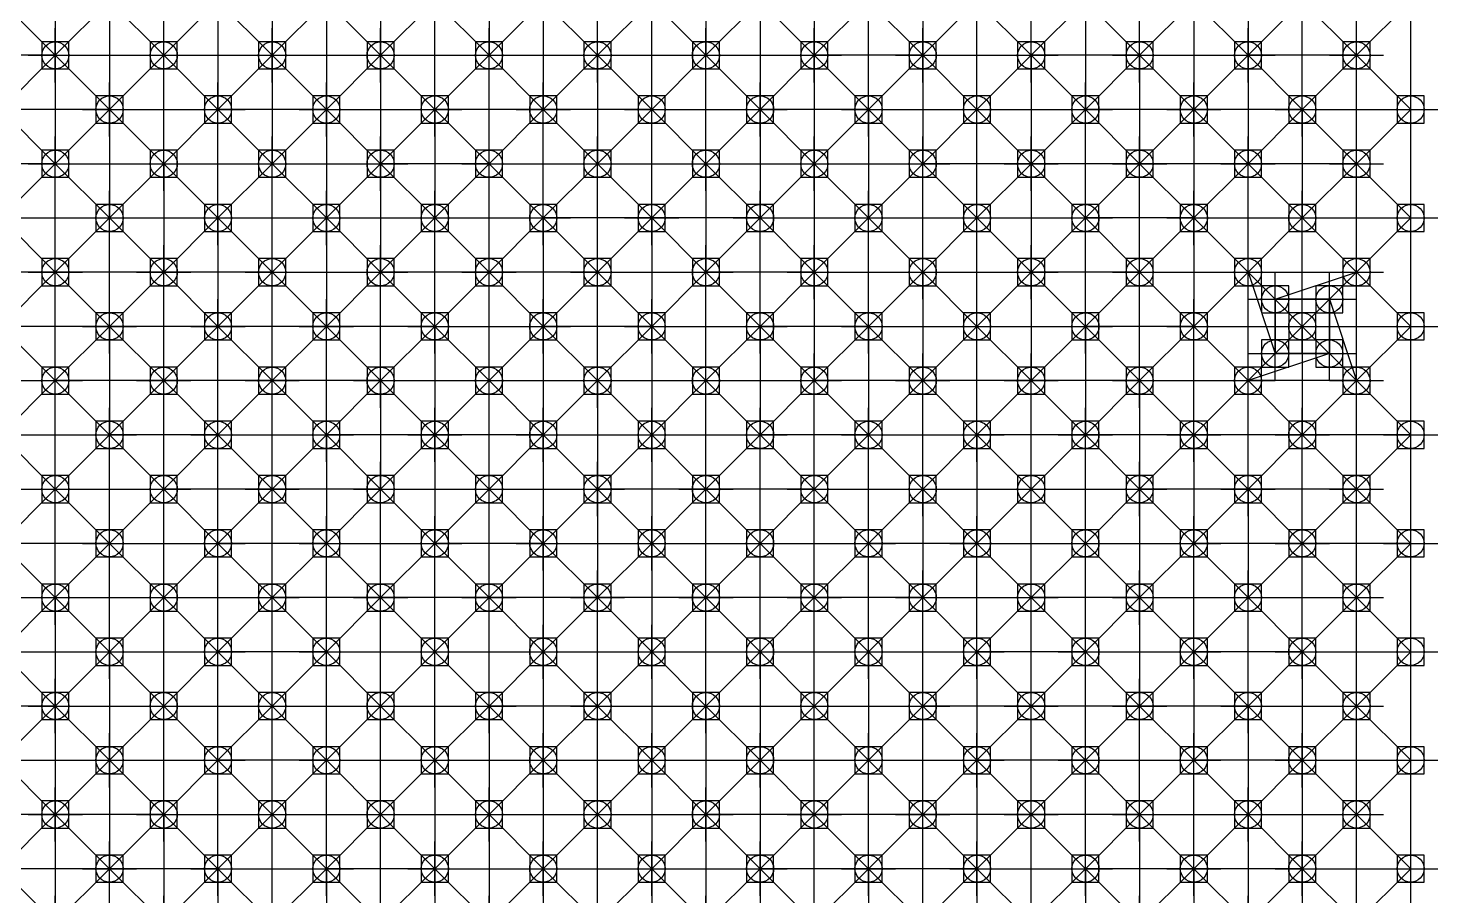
# Model space of a CAD drawing. Header units: inches. Extents: x -4 to 98, y -12 to 138.
# Drawn here: x 46 to 98, y 64 to 96 of the extents above; entities that cross this region are included whole.
import ezdxf

# ---------------------------------------------------------------- set-up
doc = ezdxf.new("R2010")
doc.units = ezdxf.units.IN
doc.header["$MEASUREMENT"] = 0
doc.header["$PDMODE"] = 98
doc.header["$PDSIZE"] = 1
doc.layers.add('AM_2', color=5, linetype='Continuous', lineweight=30)

msp = doc.modelspace()

# ---------------------------------------------------------------- linework, layer by layer
at = {"layer": 'AM_2', "color": 2}
for p, q in [((47, 99, 10), (47, 95, 10)), ((51, 95, 10), (51, 99, 10)), ((55, 99, 10), (55, 95, 10)), ((59, 99, 10), (59, 95, 10)), ((63, 99, 10), (63, 95, 10)), ((67, 95, 10), (67, 99, 10)), ((71, 99, 10), (71, 95, 10)), ((75, 99, 10), (75, 95, 10)), ((79, 99, 10), (79, 95, 10)), ((83, 95, 10), (83, 99, 10)), ((87, 95, 10), (87, 99, 10)), ((91, 99, 10), (91, 95, 10)), ((95, 95, 10), (95, 99, 10)), ((47, 95, 10), (43, 95, 10)), ((47, 95, 10), (47, 91, 10)), ((47, 95, 10), (51, 95, 10)), ((51, 95, 10), (55, 95, 10)), ((51, 91, 10), (51, 95, 10)), ((55, 95, 10), (55, 91, 10)), ((55, 95, 10), (59, 95, 10)), ((59, 95, 10), (59, 91, 10)), ((59, 95, 10), (63, 95, 10)), ((63, 95, 10), (67, 95, 10)), ((63, 91, 10), (63, 95, 10)), ((67, 95, 10), (67, 91, 10)), ((67, 95, 10), (71, 95, 10)), ((71, 95, 10), (75, 95, 10)), ((71, 91, 10), (71, 95, 10)), ((79, 95, 10), (75, 95, 10)), ((75, 95, 10), (75, 91, 10)), ((79, 95, 10), (79, 91, 10)), ((79, 95, 10), (83, 95, 10)), ((87, 95, 10), (83, 95, 10)), ((83, 95, 10), (83, 91, 10)), ((87, 95, 10), (87, 91, 10)), ((87, 95, 10), (91, 95, 10)), ((95, 95, 10), (91, 95, 10)), ((91, 95, 10), (91, 91, 10)), ((95, 91, 10), (95, 95, 10)), ((47, 91, 10), (43, 91, 10)), ((47, 91, 10), (51, 91, 10)), ((47, 87, 10), (47, 91, 10)), ((51, 91, 10), (51, 87, 10)), ((51, 91, 10), (55, 91, 10)), ((55, 91, 10), (59, 91, 10)), ((55, 87, 10), (55, 91, 10)), ((63, 91, 10), (59, 91, 10)), ((59, 91, 10), (59, 87, 10)), ((63, 91, 10), (67, 91, 10)), ((63, 87, 10), (63, 91, 10)), ((67, 91, 10), (71, 91, 10)), ((67, 87, 10), (67, 91, 10)), ((71, 91, 10), (71, 87, 10)), ((71, 91, 10), (75, 91, 10)), ((75, 91, 10), (75, 87, 10)), ((75, 91, 10), (79, 91, 10)), ((83, 91, 10), (79, 91, 10)), ((79, 87, 10), (79, 91, 10)), ((87, 91, 10), (83, 91, 10)), ((83, 91, 10), (83, 87, 10)), ((91, 91, 10), (87, 91, 10)), ((87, 87, 10), (87, 91, 10)), ((95, 91, 10), (91, 91, 10)), ((91, 87, 10), (91, 91, 10)), ((95, 87, 10), (95, 91, 10)), ((47, 87, 10), (43, 87, 10)), ((51, 87, 10), (47, 87, 10)), ((47, 83, 10), (47, 87, 10)), ((55, 87, 10), (51, 87, 10)), ((51, 83, 10), (51, 87, 10)), ((55, 87, 10), (59, 87, 10)), ((55, 83, 10), (55, 87, 10)), ((63, 87, 10), (59, 87, 10)), ((59, 83, 10), (59, 87, 10)), ((67, 87, 10), (63, 87, 10)), ((63, 83, 10), (63, 87, 10)), ((67, 87, 10), (71, 87, 10)), ((67, 83, 10), (67, 87, 10)), ((75, 87, 10), (71, 87, 10)), ((71, 83, 10), (71, 87, 10)), ((75, 87, 10), (75, 83, 10)), ((75, 87, 10), (79, 87, 10)), ((79, 87, 10), (79, 83, 10)), ((79, 87, 10), (83, 87, 10)), ((87, 87, 10), (83, 87, 10)), ((83, 87, 10), (83, 83, 10)), ((87, 87, 10), (91, 87, 10)), ((87, 83, 10), (87, 87, 10)), ((91, 87, 10), (95, 87, 10)), ((91, 83, 10), (91, 87, 10)), ((95, 83, 10), (95, 87, 10)), ((43, 83, 10), (47, 83, 10)), ((51, 83, 10), (47, 83, 10)), ((47, 79, 10), (47, 83, 10)), ((55, 83, 10), (51, 83, 10)), ((51, 79, 10), (51, 83, 10)), ((59, 83, 10), (55, 83, 10)), ((55, 79, 10), (55, 83, 10)), ((59, 83, 10), (59, 79, 10)), ((59, 83, 10), (63, 83, 10)), ((63, 83, 10), (67, 83, 10)), ((63, 79, 10), (63, 83, 10)), ((67, 83, 10), (67, 79, 10)), ((67, 83, 10), (71, 83, 10)), ((71, 83, 10), (75, 83, 10)), ((71, 79, 10), (71, 83, 10)), ((79, 83, 10), (75, 83, 10)), ((75, 79, 10), (75, 83, 10)), ((83, 83, 10), (79, 83, 10)), ((79, 79, 10), (79, 83, 10)), ((87, 83, 10), (83, 83, 10)), ((83, 79, 10), (83, 83, 10)), ((87, 83, 10), (87, 79, 10)), ((87, 83, 10), (91, 83, 10)), ((95, 83, 10), (91, 83, 10)), ((91, 79, 10), (91, 83, 10)), ((95, 79, 10), (95, 83, 10)), ((43, 79, 10), (47, 79, 10)), ((47, 79, 10), (51, 79, 10)), ((47, 75, 10), (47, 79, 10)), ((55, 79, 10), (51, 79, 10)), ((51, 75, 10), (51, 79, 10)), ((59, 79, 10), (55, 79, 10)), ((55, 75, 10), (55, 79, 10)), ((59, 79, 10), (63, 79, 10)), ((59, 75, 10), (59, 79, 10)), ((63, 79, 10), (67, 79, 10)), ((63, 75, 10), (63, 79, 10)), ((71, 79, 10), (67, 79, 10)), ((67, 79, 10), (67, 75, 10)), ((75, 79, 10), (71, 79, 10)), ((71, 75, 10), (71, 79, 10)), ((75, 79, 10), (79, 79, 10)), ((75, 75, 10), (75, 79, 10)), ((79, 79, 10), (79, 75, 10)), ((79, 79, 10), (83, 79, 10)), ((83, 79, 10), (87, 79, 10)), ((83, 75, 10), (83, 79, 10)), ((91, 79, 10), (87, 79, 10)), ((87, 79, 10), (87, 75, 10)), ((95, 79, 10), (91, 79, 10)), ((91, 79, 10), (91, 75, 10)), ((95, 75, 10), (95, 79, 10)), ((43, 75, 10), (47, 75, 10)), ((47, 75, 10), (47, 71, 10)), ((47, 75, 10), (51, 75, 10)), ((51, 75, 10), (55, 75, 10)), ((51, 71, 10), (51, 75, 10)), ((59, 75, 10), (55, 75, 10)), ((55, 71, 10), (55, 75, 10)), ((63, 75, 10), (59, 75, 10)), ((59, 71, 10), (59, 75, 10)), ((67, 75, 10), (63, 75, 10)), ((63, 71, 10), (63, 75, 10)), ((71, 75, 10), (67, 75, 10)), ((67, 71, 10), (67, 75, 10)), ((75, 75, 10), (71, 75, 10)), ((71, 71, 10), (71, 75, 10)), ((79, 75, 10), (75, 75, 10)), ((75, 71, 10), (75, 75, 10)), ((79, 75, 10), (83, 75, 10)), ((79, 71, 10), (79, 75, 10)), ((87, 75, 10), (83, 75, 10)), ((83, 71, 10), (83, 75, 10)), ((87, 75, 10), (87, 71, 10)), ((87, 75, 10), (91, 75, 10)), ((91, 75, 10), (95, 75, 10)), ((91, 71, 10), (91, 75, 10)), ((95, 71, 10), (95, 75, 10)), ((47, 71, 10), (43, 71, 10)), ((47, 71, 10), (47, 67, 10)), ((47, 71, 10), (51, 71, 10)), ((51, 71, 10), (55, 71, 10)), ((51, 67, 10), (51, 71, 10)), ((55, 71, 10), (59, 71, 10)), ((55, 67, 10), (55, 71, 10)), ((59, 71, 10), (63, 71, 10)), ((59, 67, 10), (59, 71, 10)), ((67, 71, 10), (63, 71, 10)), ((63, 71, 10), (63, 67, 10)), ((67, 71, 10), (71, 71, 10)), ((67, 67, 10), (67, 71, 10)), ((71, 71, 10), (71, 67, 10)), ((71, 71, 10), (75, 71, 10)), ((75, 71, 10), (79, 71, 10)), ((75, 67, 10), (75, 71, 10)), ((83, 71, 10), (79, 71, 10)), ((79, 67, 10), (79, 71, 10)), ((87, 71, 10), (83, 71, 10)), ((83, 67, 10), (83, 71, 10)), ((91, 71, 10), (87, 71, 10)), ((87, 67, 10), (87, 71, 10)), ((91, 71, 10), (91, 67, 10)), ((91, 71, 10), (95, 71, 10)), ((95, 67, 10), (95, 71, 10)), ((47, 67, 10), (43, 67, 10)), ((51, 67, 10), (47, 67, 10)), ((47, 67, 10), (47, 63, 10)), ((51, 67, 10), (51, 63, 10)), ((51, 67, 10), (55, 67, 10)), ((55, 67, 10), (59, 67, 10)), ((55, 63, 10), (55, 67, 10)), ((59, 67, 10), (63, 67, 10)), ((59, 63, 10), (59, 67, 10)), ((63, 67, 10), (63, 63, 10)), ((63, 67, 10), (67, 67, 10)), ((67, 67, 10), (71, 67, 10)), ((67, 63, 10), (67, 67, 10)), ((75, 67, 10), (71, 67, 10)), ((71, 67, 10), (71, 63, 10)), ((79, 67, 10), (75, 67, 10)), ((75, 63, 10), (75, 67, 10)), ((83, 67, 10), (79, 67, 10)), ((79, 63, 10), (79, 67, 10)), ((87, 67, 10), (83, 67, 10)), ((83, 63, 10), (83, 67, 10)), ((87, 67, 10), (87, 63, 10)), ((87, 67, 10), (91, 67, 10)), ((91, 67, 10), (91, 63, 10)), ((91, 67, 10), (95, 67, 10)), ((95, 63, 10), (95, 67, 10))]:
    msp.add_line(p, q, dxfattribs=at)
at = {"layer": 'AM_2', "color": 1}
for p, q in [((47, 95, 10), (45, 97, 12)), ((49, 97, 12), (47, 95, 10)), ((51, 95, 10), (49, 97, 12)), ((53, 97, 12), (51, 95, 10)), ((55, 95, 10), (53, 97, 12)), ((57, 97, 12), (55, 95, 10)), ((59, 95, 10), (57, 97, 12)), ((61, 97, 12), (59, 95, 10)), ((63, 95, 10), (61, 97, 12)), ((65, 97, 12), (63, 95, 10)), ((67, 95, 10), (65, 97, 12)), ((69, 97, 12), (67, 95, 10)), ((71, 95, 10), (69, 97, 12)), ((73, 97, 12), (71, 95, 10)), ((75, 95, 10), (73, 97, 12)), ((77, 97, 12), (75, 95, 10)), ((79, 95, 10), (77, 97, 12)), ((81, 97, 12), (79, 95, 10)), ((83, 95, 10), (81, 97, 12)), ((85, 97, 12), (83, 95, 10)), ((87, 95, 10), (85, 97, 12)), ((89, 97, 12), (87, 95, 10)), ((91, 95, 10), (89, 97, 12)), ((93, 97, 12), (91, 95, 10)), ((95, 95, 10), (93, 97, 12)), ((97, 97, 12), (95, 95, 10)), ((47, 95, 10), (45, 93, 12)), ((49, 93, 12), (47, 95, 10)), ((51, 95, 10), (49, 93, 12)), ((53, 93, 12), (51, 95, 10)), ((55, 95, 10), (53, 93, 12)), ((57, 93, 12), (55, 95, 10)), ((59, 95, 10), (57, 93, 12)), ((61, 93, 12), (59, 95, 10)), ((63, 95, 10), (61, 93, 12)), ((65, 93, 12), (63, 95, 10)), ((67, 95, 10), (65, 93, 12)), ((69, 93, 12), (67, 95, 10)), ((71, 95, 10), (69, 93, 12)), ((73, 93, 12), (71, 95, 10)), ((75, 95, 10), (73, 93, 12)), ((77, 93, 12), (75, 95, 10)), ((79, 95, 10), (77, 93, 12)), ((81, 93, 12), (79, 95, 10)), ((83, 95, 10), (81, 93, 12)), ((85, 93, 12), (83, 95, 10)), ((87, 95, 10), (85, 93, 12)), ((89, 93, 12), (87, 95, 10)), ((91, 95, 10), (89, 93, 12)), ((93, 93, 12), (91, 95, 10)), ((95, 95, 10), (93, 93, 12)), ((97, 93, 12), (95, 95, 10)), ((47, 91, 10), (45, 93, 12)), ((49, 93, 12), (47, 91, 10)), ((51, 91, 10), (49, 93, 12)), ((53, 93, 12), (51, 91, 10)), ((55, 91, 10), (53, 93, 12)), ((57, 93, 12), (55, 91, 10)), ((59, 91, 10), (57, 93, 12)), ((61, 93, 12), (59, 91, 10)), ((63, 91, 10), (61, 93, 12)), ((65, 93, 12), (63, 91, 10)), ((67, 91, 10), (65, 93, 12)), ((69, 93, 12), (67, 91, 10)), ((71, 91, 10), (69, 93, 12)), ((73, 93, 12), (71, 91, 10)), ((75, 91, 10), (73, 93, 12)), ((77, 93, 12), (75, 91, 10)), ((79, 91, 10), (77, 93, 12)), ((81, 93, 12), (79, 91, 10)), ((83, 91, 10), (81, 93, 12)), ((85, 93, 12), (83, 91, 10)), ((87, 91, 10), (85, 93, 12)), ((89, 93, 12), (87, 91, 10)), ((91, 91, 10), (89, 93, 12)), ((93, 93, 12), (91, 91, 10)), ((95, 91, 10), (93, 93, 12)), ((97, 93, 12), (95, 91, 10)), ((47, 91, 10), (45, 89, 12)), ((49, 89, 12), (47, 91, 10)), ((51, 91, 10), (49, 89, 12)), ((53, 89, 12), (51, 91, 10)), ((55, 91, 10), (53, 89, 12)), ((57, 89, 12), (55, 91, 10)), ((59, 91, 10), (57, 89, 12)), ((61, 89, 12), (59, 91, 10)), ((63, 91, 10), (61, 89, 12)), ((65, 89, 12), (63, 91, 10)), ((67, 91, 10), (65, 89, 12)), ((69, 89, 12), (67, 91, 10)), ((71, 91, 10), (69, 89, 12)), ((73, 89, 12), (71, 91, 10)), ((75, 91, 10), (73, 89, 12)), ((77, 89, 12), (75, 91, 10)), ((79, 91, 10), (77, 89, 12)), ((81, 89, 12), (79, 91, 10)), ((83, 91, 10), (81, 89, 12)), ((85, 89, 12), (83, 91, 10)), ((87, 91, 10), (85, 89, 12)), ((89, 89, 12), (87, 91, 10)), ((91, 91, 10), (89, 89, 12)), ((93, 89, 12), (91, 91, 10)), ((95, 91, 10), (93, 89, 12)), ((97, 89, 12), (95, 91, 10)), ((47, 87, 10), (45, 89, 12)), ((49, 89, 12), (47, 87, 10)), ((51, 87, 10), (49, 89, 12)), ((53, 89, 12), (51, 87, 10)), ((55, 87, 10), (53, 89, 12)), ((57, 89, 12), (55, 87, 10)), ((59, 87, 10), (57, 89, 12)), ((61, 89, 12), (59, 87, 10)), ((63, 87, 10), (61, 89, 12)), ((65, 89, 12), (63, 87, 10)), ((67, 87, 10), (65, 89, 12)), ((69, 89, 12), (67, 87, 10)), ((71, 87, 10), (69, 89, 12)), ((73, 89, 12), (71, 87, 10)), ((75, 87, 10), (73, 89, 12)), ((77, 89, 12), (75, 87, 10)), ((79, 87, 10), (77, 89, 12)), ((81, 89, 12), (79, 87, 10)), ((83, 87, 10), (81, 89, 12)), ((85, 89, 12), (83, 87, 10)), ((87, 87, 10), (85, 89, 12)), ((89, 89, 12), (87, 87, 10)), ((91, 87, 10), (89, 89, 12)), ((93, 89, 12), (91, 87, 10)), ((95, 87, 10), (93, 89, 12)), ((97, 89, 12), (95, 87, 10)), ((47, 87, 10), (45, 85, 12)), ((49, 85, 12), (47, 87, 10)), ((51, 87, 10), (49, 85, 12)), ((53, 85, 12), (51, 87, 10)), ((55, 87, 10), (53, 85, 12)), ((57, 85, 12), (55, 87, 10)), ((59, 87, 10), (57, 85, 12)), ((61, 85, 12), (59, 87, 10)), ((63, 87, 10), (61, 85, 12)), ((65, 85, 12), (63, 87, 10)), ((67, 87, 10), (65, 85, 12)), ((69, 85, 12), (67, 87, 10)), ((71, 87, 10), (69, 85, 12)), ((73, 85, 12), (71, 87, 10)), ((75, 87, 10), (73, 85, 12)), ((77, 85, 12), (75, 87, 10)), ((79, 87, 10), (77, 85, 12)), ((81, 85, 12), (79, 87, 10)), ((83, 87, 10), (81, 85, 12)), ((85, 85, 12), (83, 87, 10)), ((87, 87, 10), (85, 85, 12)), ((89, 85, 12), (87, 87, 10)), ((91, 87, 10), (89, 85, 12)), ((93, 85, 12), (91, 87, 10)), ((95, 87, 10), (93, 85, 12)), ((97, 85, 12), (95, 87, 10)), ((47, 83, 10), (45, 85, 12)), ((49, 85, 12), (47, 83, 10)), ((51, 83, 10), (49, 85, 12)), ((53, 85, 12), (51, 83, 10)), ((55, 83, 10), (53, 85, 12)), ((57, 85, 12), (55, 83, 10)), ((59, 83, 10), (57, 85, 12)), ((61, 85, 12), (59, 83, 10)), ((63, 83, 10), (61, 85, 12)), ((65, 85, 12), (63, 83, 10)), ((67, 83, 10), (65, 85, 12)), ((69, 85, 12), (67, 83, 10)), ((71, 83, 10), (69, 85, 12)), ((73, 85, 12), (71, 83, 10)), ((75, 83, 10), (73, 85, 12)), ((77, 85, 12), (75, 83, 10)), ((79, 83, 10), (77, 85, 12)), ((81, 85, 12), (79, 83, 10)), ((83, 83, 10), (81, 85, 12)), ((85, 85, 12), (83, 83, 10)), ((87, 83, 10), (85, 85, 12)), ((89, 85, 12), (87, 83, 10)), ((91, 83, 10), (89, 85, 12)), ((93, 85, 12), (91, 83, 10)), ((95, 83, 10), (93, 85, 12)), ((97, 85, 12), (95, 83, 10)), ((47, 83, 10), (45, 81, 12)), ((49, 81, 12), (47, 83, 10)), ((51, 83, 10), (49, 81, 12)), ((53, 81, 12), (51, 83, 10)), ((55, 83, 10), (53, 81, 12)), ((57, 81, 12), (55, 83, 10)), ((59, 83, 10), (57, 81, 12)), ((61, 81, 12), (59, 83, 10)), ((63, 83, 10), (61, 81, 12)), ((65, 81, 12), (63, 83, 10)), ((67, 83, 10), (65, 81, 12)), ((69, 81, 12), (67, 83, 10)), ((71, 83, 10), (69, 81, 12)), ((73, 81, 12), (71, 83, 10)), ((75, 83, 10), (73, 81, 12)), ((77, 81, 12), (75, 83, 10)), ((79, 83, 10), (77, 81, 12)), ((81, 81, 12), (79, 83, 10)), ((83, 83, 10), (81, 81, 12)), ((85, 81, 12), (83, 83, 10)), ((87, 83, 10), (85, 81, 12)), ((89, 81, 12), (87, 83, 10)), ((91, 83, 10), (89, 81, 12)), ((93, 81, 12), (91, 83, 10)), ((95, 83, 10), (93, 81, 12)), ((97, 81, 12), (95, 83, 10)), ((47, 79, 10), (45, 81, 12)), ((49, 81, 12), (47, 79, 10)), ((51, 79, 10), (49, 81, 12)), ((53, 81, 12), (51, 79, 10)), ((55, 79, 10), (53, 81, 12)), ((57, 81, 12), (55, 79, 10)), ((59, 79, 10), (57, 81, 12)), ((61, 81, 12), (59, 79, 10)), ((63, 79, 10), (61, 81, 12)), ((65, 81, 12), (63, 79, 10)), ((67, 79, 10), (65, 81, 12)), ((69, 81, 12), (67, 79, 10)), ((71, 79, 10), (69, 81, 12)), ((73, 81, 12), (71, 79, 10)), ((75, 79, 10), (73, 81, 12)), ((77, 81, 12), (75, 79, 10)), ((79, 79, 10), (77, 81, 12)), ((81, 81, 12), (79, 79, 10)), ((83, 79, 10), (81, 81, 12)), ((85, 81, 12), (83, 79, 10)), ((87, 79, 10), (85, 81, 12)), ((89, 81, 12), (87, 79, 10)), ((91, 79, 10), (89, 81, 12)), ((93, 81, 12), (91, 79, 10)), ((95, 79, 10), (93, 81, 12)), ((97, 81, 12), (95, 79, 10)), ((47, 79, 10), (45, 77, 12)), ((49, 77, 12), (47, 79, 10)), ((51, 79, 10), (49, 77, 12)), ((53, 77, 12), (51, 79, 10)), ((55, 79, 10), (53, 77, 12)), ((57, 77, 12), (55, 79, 10)), ((59, 79, 10), (57, 77, 12)), ((61, 77, 12), (59, 79, 10)), ((63, 79, 10), (61, 77, 12)), ((65, 77, 12), (63, 79, 10)), ((67, 79, 10), (65, 77, 12)), ((69, 77, 12), (67, 79, 10)), ((71, 79, 10), (69, 77, 12)), ((73, 77, 12), (71, 79, 10)), ((75, 79, 10), (73, 77, 12)), ((77, 77, 12), (75, 79, 10)), ((79, 79, 10), (77, 77, 12)), ((81, 77, 12), (79, 79, 10)), ((83, 79, 10), (81, 77, 12)), ((85, 77, 12), (83, 79, 10)), ((87, 79, 10), (85, 77, 12)), ((89, 77, 12), (87, 79, 10)), ((91, 79, 10), (89, 77, 12)), ((93, 77, 12), (91, 79, 10)), ((95, 79, 10), (93, 77, 12)), ((97, 77, 12), (95, 79, 10)), ((47, 75, 10), (45, 77, 12)), ((49, 77, 12), (47, 75, 10)), ((51, 75, 10), (49, 77, 12)), ((53, 77, 12), (51, 75, 10)), ((55, 75, 10), (53, 77, 12)), ((57, 77, 12), (55, 75, 10)), ((59, 75, 10), (57, 77, 12)), ((61, 77, 12), (59, 75, 10)), ((63, 75, 10), (61, 77, 12)), ((65, 77, 12), (63, 75, 10)), ((67, 75, 10), (65, 77, 12)), ((69, 77, 12), (67, 75, 10)), ((71, 75, 10), (69, 77, 12)), ((73, 77, 12), (71, 75, 10)), ((75, 75, 10), (73, 77, 12)), ((77, 77, 12), (75, 75, 10)), ((79, 75, 10), (77, 77, 12)), ((81, 77, 12), (79, 75, 10)), ((83, 75, 10), (81, 77, 12)), ((85, 77, 12), (83, 75, 10)), ((87, 75, 10), (85, 77, 12)), ((89, 77, 12), (87, 75, 10)), ((91, 75, 10), (89, 77, 12)), ((93, 77, 12), (91, 75, 10)), ((95, 75, 10), (93, 77, 12)), ((97, 77, 12), (95, 75, 10)), ((47, 75, 10), (45, 73, 12)), ((49, 73, 12), (47, 75, 10)), ((51, 75, 10), (49, 73, 12)), ((53, 73, 12), (51, 75, 10)), ((55, 75, 10), (53, 73, 12)), ((57, 73, 12), (55, 75, 10)), ((59, 75, 10), (57, 73, 12)), ((61, 73, 12), (59, 75, 10)), ((63, 75, 10), (61, 73, 12)), ((65, 73, 12), (63, 75, 10)), ((67, 75, 10), (65, 73, 12)), ((69, 73, 12), (67, 75, 10)), ((71, 75, 10), (69, 73, 12)), ((73, 73, 12), (71, 75, 10)), ((75, 75, 10), (73, 73, 12)), ((77, 73, 12), (75, 75, 10)), ((79, 75, 10), (77, 73, 12)), ((81, 73, 12), (79, 75, 10)), ((83, 75, 10), (81, 73, 12)), ((85, 73, 12), (83, 75, 10)), ((87, 75, 10), (85, 73, 12)), ((89, 73, 12), (87, 75, 10)), ((91, 75, 10), (89, 73, 12)), ((93, 73, 12), (91, 75, 10)), ((95, 75, 10), (93, 73, 12)), ((97, 73, 12), (95, 75, 10)), ((47, 71, 10), (45, 73, 12)), ((49, 73, 12), (47, 71, 10)), ((51, 71, 10), (49, 73, 12)), ((53, 73, 12), (51, 71, 10)), ((55, 71, 10), (53, 73, 12)), ((57, 73, 12), (55, 71, 10)), ((59, 71, 10), (57, 73, 12)), ((61, 73, 12), (59, 71, 10)), ((63, 71, 10), (61, 73, 12)), ((65, 73, 12), (63, 71, 10)), ((67, 71, 10), (65, 73, 12)), ((69, 73, 12), (67, 71, 10)), ((71, 71, 10), (69, 73, 12)), ((73, 73, 12), (71, 71, 10)), ((75, 71, 10), (73, 73, 12)), ((77, 73, 12), (75, 71, 10)), ((79, 71, 10), (77, 73, 12)), ((81, 73, 12), (79, 71, 10)), ((83, 71, 10), (81, 73, 12)), ((85, 73, 12), (83, 71, 10)), ((87, 71, 10), (85, 73, 12)), ((89, 73, 12), (87, 71, 10)), ((91, 71, 10), (89, 73, 12)), ((93, 73, 12), (91, 71, 10)), ((95, 71, 10), (93, 73, 12)), ((97, 73, 12), (95, 71, 10)), ((47, 71, 10), (45, 69, 12)), ((49, 69, 12), (47, 71, 10)), ((51, 71, 10), (49, 69, 12)), ((53, 69, 12), (51, 71, 10)), ((55, 71, 10), (53, 69, 12)), ((57, 69, 12), (55, 71, 10)), ((59, 71, 10), (57, 69, 12)), ((61, 69, 12), (59, 71, 10)), ((63, 71, 10), (61, 69, 12)), ((65, 69, 12), (63, 71, 10)), ((67, 71, 10), (65, 69, 12)), ((69, 69, 12), (67, 71, 10)), ((71, 71, 10), (69, 69, 12)), ((73, 69, 12), (71, 71, 10)), ((75, 71, 10), (73, 69, 12)), ((77, 69, 12), (75, 71, 10)), ((79, 71, 10), (77, 69, 12)), ((81, 69, 12), (79, 71, 10)), ((83, 71, 10), (81, 69, 12)), ((85, 69, 12), (83, 71, 10)), ((87, 71, 10), (85, 69, 12)), ((89, 69, 12), (87, 71, 10)), ((91, 71, 10), (89, 69, 12)), ((93, 69, 12), (91, 71, 10)), ((95, 71, 10), (93, 69, 12)), ((97, 69, 12), (95, 71, 10)), ((47, 67, 10), (45, 69, 12)), ((49, 69, 12), (47, 67, 10)), ((51, 67, 10), (49, 69, 12)), ((53, 69, 12), (51, 67, 10)), ((55, 67, 10), (53, 69, 12)), ((57, 69, 12), (55, 67, 10)), ((59, 67, 10), (57, 69, 12)), ((61, 69, 12), (59, 67, 10)), ((63, 67, 10), (61, 69, 12)), ((65, 69, 12), (63, 67, 10)), ((67, 67, 10), (65, 69, 12)), ((69, 69, 12), (67, 67, 10)), ((71, 67, 10), (69, 69, 12)), ((73, 69, 12), (71, 67, 10)), ((75, 67, 10), (73, 69, 12)), ((77, 69, 12), (75, 67, 10)), ((79, 67, 10), (77, 69, 12)), ((81, 69, 12), (79, 67, 10)), ((83, 67, 10), (81, 69, 12)), ((85, 69, 12), (83, 67, 10)), ((87, 67, 10), (85, 69, 12)), ((89, 69, 12), (87, 67, 10)), ((91, 67, 10), (89, 69, 12)), ((93, 69, 12), (91, 67, 10)), ((95, 67, 10), (93, 69, 12)), ((97, 69, 12), (95, 67, 10)), ((47, 67, 10), (45, 65, 12)), ((49, 65, 12), (47, 67, 10)), ((51, 67, 10), (49, 65, 12)), ((53, 65, 12), (51, 67, 10)), ((55, 67, 10), (53, 65, 12)), ((57, 65, 12), (55, 67, 10)), ((59, 67, 10), (57, 65, 12)), ((61, 65, 12), (59, 67, 10)), ((63, 67, 10), (61, 65, 12)), ((65, 65, 12), (63, 67, 10)), ((67, 67, 10), (65, 65, 12)), ((69, 65, 12), (67, 67, 10)), ((71, 67, 10), (69, 65, 12)), ((73, 65, 12), (71, 67, 10)), ((75, 67, 10), (73, 65, 12)), ((77, 65, 12), (75, 67, 10)), ((79, 67, 10), (77, 65, 12)), ((81, 65, 12), (79, 67, 10)), ((83, 67, 10), (81, 65, 12)), ((85, 65, 12), (83, 67, 10)), ((87, 67, 10), (85, 65, 12)), ((89, 65, 12), (87, 67, 10)), ((91, 67, 10), (89, 65, 12)), ((93, 65, 12), (91, 67, 10)), ((95, 67, 10), (93, 65, 12)), ((97, 65, 12), (95, 67, 10)), ((47, 63, 10), (45, 65, 12)), ((49, 65, 12), (47, 63, 10)), ((51, 63, 10), (49, 65, 12)), ((53, 65, 12), (51, 63, 10)), ((55, 63, 10), (53, 65, 12)), ((57, 65, 12), (55, 63, 10)), ((59, 63, 10), (57, 65, 12)), ((61, 65, 12), (59, 63, 10)), ((63, 63, 10), (61, 65, 12)), ((65, 65, 12), (63, 63, 10)), ((67, 63, 10), (65, 65, 12)), ((69, 65, 12), (67, 63, 10)), ((71, 63, 10), (69, 65, 12)), ((73, 65, 12), (71, 63, 10)), ((75, 63, 10), (73, 65, 12)), ((77, 65, 12), (75, 63, 10)), ((79, 63, 10), (77, 65, 12)), ((81, 65, 12), (79, 63, 10)), ((83, 63, 10), (81, 65, 12)), ((85, 65, 12), (83, 63, 10)), ((87, 63, 10), (85, 65, 12)), ((89, 65, 12), (87, 63, 10)), ((91, 63, 10), (89, 65, 12)), ((93, 65, 12), (91, 63, 10)), ((95, 63, 10), (93, 65, 12)), ((97, 65, 12), (95, 63, 10))]:
    msp.add_line(p, q, dxfattribs=at)
at = {"layer": 'AM_2', "color": 3, "extrusion": (0, -1, 1e-16)}
for p, q in [((49, 97, 12), (49, 93, 12)), ((53, 97, 12), (53, 93, 12)), ((57, 97, 12), (57, 93, 12)), ((61, 93, 12), (61, 97, 12)), ((65, 97, 12), (65, 93, 12)), ((69, 93, 12), (69, 97, 12)), ((73, 97, 12), (73, 93, 12)), ((77, 93, 12), (77, 97, 12)), ((81, 93, 12), (81, 97, 12)), ((85, 97, 12), (85, 93, 12)), ((89, 97, 12), (89, 93, 12)), ((93, 93, 12), (93, 97, 12)), ((97, 93, 12), (97, 97, 12)), ((49, 93, 12), (45, 93, 12)), ((49, 93, 12), (49, 89, 12)), ((49, 93, 12), (53, 93, 12)), ((57, 93, 12), (53, 93, 12)), ((53, 89, 12), (53, 93, 12)), ((57, 93, 12), (57, 89, 12)), ((57, 93, 12), (61, 93, 12)), ((65, 93, 12), (61, 93, 12)), ((61, 93, 12), (61, 89, 12)), ((69, 93, 12), (65, 93, 12)), ((65, 89, 12), (65, 93, 12)), ((69, 93, 12), (73, 93, 12)), ((69, 89, 12), (69, 93, 12)), ((77, 93, 12), (73, 93, 12)), ((73, 93, 12), (73, 89, 12)), ((77, 93, 12), (77, 89, 12)), ((77, 93, 12), (81, 93, 12)), ((81, 93, 12), (85, 93, 12)), ((81, 89, 12), (81, 93, 12)), ((89, 93, 12), (85, 93, 12)), ((85, 89, 12), (85, 93, 12)), ((93, 93, 12), (89, 93, 12)), ((89, 93, 12), (89, 89, 12)), ((93, 93, 12), (93, 89, 12)), ((93, 93, 12), (97, 93, 12)), ((97, 89, 12), (97, 93, 12)), ((45, 89, 12), (49, 89, 12)), ((49, 89, 12), (53, 89, 12)), ((49, 85, 12), (49, 89, 12)), ((53, 89, 12), (53, 85, 12)), ((53, 89, 12), (57, 89, 12)), ((57, 89, 12), (57, 85, 12)), ((57, 89, 12), (61, 89, 12)), ((61, 89, 12), (65, 89, 12)), ((61, 85, 12), (61, 89, 12)), ((69, 89, 12), (65, 89, 12)), ((65, 89, 12), (65, 85, 12)), ((73, 89, 12), (69, 89, 12)), ((69, 89, 12), (69, 85, 12)), ((73, 89, 12), (77, 89, 12)), ((73, 85, 12), (73, 89, 12)), ((77, 89, 12), (81, 89, 12)), ((77, 85, 12), (77, 89, 12)), ((81, 89, 12), (85, 89, 12)), ((81, 85, 12), (81, 89, 12)), ((89, 89, 12), (85, 89, 12)), ((85, 85, 12), (85, 89, 12)), ((89, 89, 12), (89, 85, 12)), ((89, 89, 12), (93, 89, 12)), ((93, 89, 12), (97, 89, 12)), ((93, 85, 12), (93, 89, 12)), ((97, 85, 12), (97, 89, 12)), ((49, 85, 12), (45, 85, 12)), ((53, 85, 12), (49, 85, 12)), ((49, 85, 12), (49, 81, 12)), ((57, 85, 12), (53, 85, 12)), ((53, 81, 12), (53, 85, 12)), ((61, 85, 12), (57, 85, 12)), ((57, 81, 12), (57, 85, 12)), ((61, 85, 12), (61, 81, 12)), ((61, 85, 12), (65, 85, 12)), ((69, 85, 12), (65, 85, 12)), ((65, 85, 12), (65, 81, 12)), ((69, 85, 12), (69, 81, 12)), ((69, 85, 12), (73, 85, 12)), ((77, 85, 12), (73, 85, 12)), ((73, 85, 12), (73, 81, 12)), ((77, 85, 12), (77, 81, 12)), ((77, 85, 12), (81, 85, 12)), ((81, 85, 12), (85, 85, 12)), ((81, 81, 12), (81, 85, 12)), ((89, 85, 12), (85, 85, 12)), ((85, 85, 12), (85, 81, 12)), ((89, 85, 12), (93, 85, 12)), ((89, 81, 12), (89, 85, 12)), ((93, 85, 12), (93, 81, 12)), ((93, 85, 12), (97, 85, 12)), ((97, 81, 12), (97, 85, 12)), ((45, 81, 12), (49, 81, 12)), ((53, 81, 12), (49, 81, 12)), ((49, 77, 12), (49, 81, 12)), ((53, 81, 12), (57, 81, 12)), ((53, 77, 12), (53, 81, 12)), ((61, 81, 12), (57, 81, 12)), ((57, 81, 12), (57, 77, 12)), ((65, 81, 12), (61, 81, 12)), ((61, 81, 12), (61, 77, 12)), ((65, 81, 12), (65, 77, 12)), ((65, 81, 12), (69, 81, 12)), ((69, 81, 12), (69, 77, 12)), ((69, 81, 12), (73, 81, 12)), ((77, 81, 12), (73, 81, 12)), ((73, 77, 12), (73, 81, 12)), ((77, 81, 12), (81, 81, 12)), ((77, 77, 12), (77, 81, 12)), ((85, 81, 12), (81, 81, 12)), ((81, 81, 12), (81, 77, 12)), ((89, 81, 12), (85, 81, 12)), ((85, 77, 12), (85, 81, 12)), ((93, 81, 12), (89, 81, 12)), ((89, 81, 12), (89, 77, 12)), ((97, 81, 12), (93, 81, 12)), ((93, 77, 12), (93, 81, 12)), ((97, 77, 12), (97, 81, 12)), ((49, 77, 12), (45, 77, 12)), ((49, 77, 12), (53, 77, 12)), ((49, 73, 12), (49, 77, 12)), ((57, 77, 12), (53, 77, 12)), ((53, 73, 12), (53, 77, 12)), ((57, 77, 12), (61, 77, 12)), ((57, 73, 12), (57, 77, 12)), ((65, 77, 12), (61, 77, 12)), ((61, 73, 12), (61, 77, 12)), ((65, 77, 12), (65, 73, 12)), ((65, 77, 12), (69, 77, 12)), ((69, 77, 12), (69, 73, 12)), ((69, 77, 12), (73, 77, 12)), ((73, 77, 12), (77, 77, 12)), ((73, 73, 12), (73, 77, 12)), ((81, 77, 12), (77, 77, 12)), ((77, 73, 12), (77, 77, 12)), ((81, 77, 12), (85, 77, 12)), ((81, 73, 12), (81, 77, 12)), ((85, 77, 12), (89, 77, 12)), ((85, 73, 12), (85, 77, 12)), ((93, 77, 12), (89, 77, 12)), ((89, 73, 12), (89, 77, 12)), ((97, 77, 12), (93, 77, 12)), ((93, 73, 12), (93, 77, 12)), ((97, 73, 12), (97, 77, 12)), ((45, 73, 12), (49, 73, 12)), ((49, 73, 12), (49, 69, 12)), ((49, 73, 12), (53, 73, 12)), ((57, 73, 12), (53, 73, 12)), ((53, 69, 12), (53, 73, 12)), ((57, 73, 12), (61, 73, 12)), ((57, 69, 12), (57, 73, 12)), ((61, 73, 12), (65, 73, 12)), ((61, 69, 12), (61, 73, 12)), ((65, 73, 12), (65, 69, 12)), ((65, 73, 12), (69, 73, 12)), ((69, 73, 12), (69, 69, 12)), ((69, 73, 12), (73, 73, 12)), ((73, 73, 12), (73, 69, 12)), ((73, 73, 12), (77, 73, 12)), ((77, 73, 12), (77, 69, 12)), ((77, 73, 12), (81, 73, 12)), ((85, 73, 12), (81, 73, 12)), ((81, 73, 12), (81, 69, 12)), ((85, 73, 12), (89, 73, 12)), ((85, 69, 12), (85, 73, 12)), ((93, 73, 12), (89, 73, 12)), ((89, 73, 12), (89, 69, 12)), ((93, 73, 12), (93, 69, 12)), ((93, 73, 12), (97, 73, 12)), ((97, 69, 12), (97, 73, 12)), ((45, 69, 12), (49, 69, 12)), ((49, 69, 12), (49, 65, 12)), ((49, 69, 12), (53, 69, 12)), ((57, 69, 12), (53, 69, 12)), ((53, 65, 12), (53, 69, 12)), ((57, 69, 12), (61, 69, 12)), ((57, 65, 12), (57, 69, 12)), ((61, 69, 12), (61, 65, 12)), ((61, 69, 12), (65, 69, 12)), ((65, 69, 12), (65, 65, 12)), ((65, 69, 12), (69, 69, 12)), ((69, 69, 12), (69, 65, 12)), ((69, 69, 12), (73, 69, 12)), ((73, 69, 12), (73, 65, 12)), ((73, 69, 12), (77, 69, 12)), ((77, 69, 12), (81, 69, 12)), ((77, 65, 12), (77, 69, 12)), ((85, 69, 12), (81, 69, 12)), ((81, 69, 12), (81, 65, 12)), ((85, 69, 12), (89, 69, 12)), ((85, 65, 12), (85, 69, 12)), ((93, 69, 12), (89, 69, 12)), ((89, 65, 12), (89, 69, 12)), ((93, 69, 12), (93, 65, 12)), ((93, 69, 12), (97, 69, 12)), ((97, 65, 12), (97, 69, 12)), ((49, 65, 12), (45, 65, 12)), ((53, 65, 12), (49, 65, 12)), ((49, 61, 12), (49, 65, 12)), ((53, 65, 12), (53, 61, 12)), ((53, 65, 12), (57, 65, 12)), ((61, 65, 12), (57, 65, 12)), ((57, 65, 12), (57, 61, 12)), ((61, 65, 12), (61, 61, 12)), ((61, 65, 12), (65, 65, 12)), ((65, 65, 12), (65, 61, 12)), ((65, 65, 12), (69, 65, 12)), ((69, 65, 12), (69, 61, 12)), ((69, 65, 12), (73, 65, 12)), ((77, 65, 12), (73, 65, 12)), ((73, 65, 12), (73, 61, 12)), ((81, 65, 12), (77, 65, 12)), ((77, 65, 12), (77, 61, 12)), ((81, 65, 12), (81, 61, 12)), ((81, 65, 12), (85, 65, 12)), ((89, 65, 12), (85, 65, 12)), ((85, 65, 12), (85, 61, 12)), ((93, 65, 12), (89, 65, 12)), ((89, 65, 12), (89, 61, 12)), ((93, 65, 12), (93, 61, 12)), ((93, 65, 12), (97, 65, 12)), ((97, 61, 12), (97, 65, 12))]:
    msp.add_line(p, q, dxfattribs=at)
at = {"layer": 'AM_2', "color": 5, "extrusion": (0, 1, -1e-16)}
for p, q in [((92, 86, 8), (91, 87, 10)), ((91, 87, 10), (92, 84, 8)), ((92, 86, 8), (95, 87, 10)), ((95, 87, 10), (94, 86, 8)), ((94, 86, 8), (95, 83, 10)), ((92, 84, 8), (91, 83, 10)), ((94, 84, 8), (91, 83, 10)), ((92, 84, 8), (94, 84, 8)), ((92, 84, 6), (94, 84, 6)), ((92, 84, 4), (94, 84, 4)), ((92, 84, 2), (94, 84, 2)), ((92, 84, 8), (94, 84, 6)), ((94, 84, 6), (92, 84, 4)), ((92, 84, 4), (94, 84, 2)), ((94, 84, 2), (92, 84)), ((94, 84, 8), (92, 84, 6)), ((92, 84, 6), (94, 84, 4)), ((94, 84, 4), (92, 84, 2)), ((92, 84, 2), (94, 84)), ((94, 84, 8), (95, 83, 10))]:
    msp.add_line(p, q, dxfattribs=at)
at = {"layer": 'AM_2', "color": 5, "extrusion": (-1.8e-15, -1, 1e-16)}
for p, q in [((92, 86, 8), (94, 86, 8)), ((92, 86, 6), (94, 86, 6)), ((92, 86, 4), (94, 86, 4)), ((92, 86, 2), (94, 86, 2)), ((92, 86, 8), (94, 86, 6)), ((94, 86, 6), (92, 86, 4)), ((92, 86, 4), (94, 86, 2)), ((94, 86, 2), (92, 86)), ((94, 86, 8), (92, 86, 6)), ((92, 86, 6), (94, 86, 4)), ((94, 86, 4), (92, 86, 2)), ((92, 86, 2), (94, 86))]:
    msp.add_line(p, q, dxfattribs=at)
at = {"layer": 'AM_2', "color": 5, "extrusion": (1, -1.6e-15, 2e-16)}
for p, q in [((92, 84, 8), (92, 86, 8)), ((92, 84, 6), (92, 86, 6)), ((92, 84, 4), (92, 86, 4)), ((92, 84, 2), (92, 86, 2)), ((92, 84, 8), (92, 86, 6)), ((92, 86, 6), (92, 84, 4)), ((92, 84, 4), (92, 86, 2)), ((92, 86, 2), (92, 84)), ((92, 86, 8), (92, 84, 6)), ((92, 84, 6), (92, 86, 4)), ((92, 86, 4), (92, 84, 2)), ((92, 84, 2), (92, 86))]:
    msp.add_line(p, q, dxfattribs=at)
at = {"layer": 'AM_2', "color": 5}
for p, q in [((92, 86, 8), (92, 86, 6)), ((92, 86, 6), (92, 86, 4)), ((92, 86, 4), (92, 86, 2)), ((92, 86, 2), (92, 86)), ((94, 86, 8), (94, 86, 6)), ((94, 86, 6), (94, 86, 4)), ((94, 86, 4), (94, 86, 2)), ((94, 86, 2), (94, 86)), ((92, 84, 8), (92, 84, 6)), ((92, 84, 6), (92, 84, 4)), ((92, 84, 4), (92, 84, 2)), ((92, 84, 2), (92, 84)), ((94, 84, 8), (94, 84, 6)), ((94, 84, 6), (94, 84, 4)), ((94, 84, 4), (94, 84, 2)), ((94, 84, 2), (94, 84))]:
    msp.add_line(p, q, dxfattribs=at)
at = {"layer": 'AM_2', "color": 5, "extrusion": (-1, 0, -2e-16)}
for p, q in [((94, 84, 8), (94, 86, 8)), ((94, 84, 6), (94, 86, 6)), ((94, 84, 4), (94, 86, 4)), ((94, 84, 2), (94, 86, 2)), ((94, 84, 8), (94, 86, 6)), ((94, 86, 6), (94, 84, 4)), ((94, 84, 4), (94, 86, 2)), ((94, 86, 2), (94, 84)), ((94, 86, 8), (94, 84, 6)), ((94, 84, 6), (94, 86, 4)), ((94, 86, 4), (94, 84, 2)), ((94, 84, 2), (94, 86))]:
    msp.add_line(p, q, dxfattribs=at)
at = {"layer": 'AM_2', "color": 132, "extrusion": (0, 0, -1)}
for p in [(47, 95, 10), (51, 95, 10), (55, 95, 10), (59, 95, 10), (63, 95, 10), (67, 95, 10), (71, 95, 10), (75, 95, 10), (79, 95, 10), (83, 95, 10), (87, 95, 10), (91, 95, 10), (95, 95, 10), (47, 91, 10), (51, 91, 10), (55, 91, 10), (59, 91, 10), (63, 91, 10), (67, 91, 10), (71, 91, 10), (75, 91, 10), (79, 91, 10), (83, 91, 10), (87, 91, 10), (91, 91, 10), (95, 91, 10), (47, 87, 10), (51, 87, 10), (55, 87, 10), (59, 87, 10), (63, 87, 10), (67, 87, 10), (71, 87, 10), (75, 87, 10), (79, 87, 10), (83, 87, 10), (87, 87, 10), (91, 87, 10), (95, 87, 10), (47, 83, 10), (51, 83, 10), (55, 83, 10), (59, 83, 10), (63, 83, 10), (67, 83, 10), (71, 83, 10), (75, 83, 10), (79, 83, 10), (83, 83, 10), (87, 83, 10), (91, 83, 10), (95, 83, 10), (47, 79, 10), (51, 79, 10), (55, 79, 10), (59, 79, 10), (63, 79, 10), (67, 79, 10), (71, 79, 10), (75, 79, 10), (79, 79, 10), (83, 79, 10), (87, 79, 10), (91, 79, 10), (95, 79, 10), (47, 75, 10), (51, 75, 10), (55, 75, 10), (59, 75, 10), (63, 75, 10), (67, 75, 10), (71, 75, 10), (75, 75, 10), (79, 75, 10), (83, 75, 10), (87, 75, 10), (91, 75, 10), (95, 75, 10), (47, 71, 10), (51, 71, 10), (55, 71, 10), (59, 71, 10), (63, 71, 10), (67, 71, 10), (71, 71, 10), (75, 71, 10), (79, 71, 10), (83, 71, 10), (87, 71, 10), (91, 71, 10), (95, 71, 10), (47, 67, 10), (51, 67, 10), (55, 67, 10), (59, 67, 10), (63, 67, 10), (67, 67, 10), (71, 67, 10), (75, 67, 10), (79, 67, 10), (83, 67, 10), (87, 67, 10), (91, 67, 10), (95, 67, 10), (47, 63, 10), (51, 63, 10), (55, 63, 10), (59, 63, 10), (63, 63, 10), (67, 63, 10), (71, 63, 10), (75, 63, 10), (79, 63, 10), (83, 63, 10), (87, 63, 10), (91, 63, 10), (95, 63, 10)]:
    msp.add_point(p, dxfattribs=at)
at = {"layer": 'AM_2', "color": 30}
for p in [(49, 93, 12), (53, 93, 12), (57, 93, 12), (61, 93, 12), (65, 93, 12), (69, 93, 12), (73, 93, 12), (77, 93, 12), (81, 93, 12), (85, 93, 12), (89, 93, 12), (93, 93, 12), (97, 93, 12), (49, 89, 12), (53, 89, 12), (57, 89, 12), (61, 89, 12), (65, 89, 12), (69, 89, 12), (73, 89, 12), (77, 89, 12), (81, 89, 12), (85, 89, 12), (89, 89, 12), (93, 89, 12), (97, 89, 12), (49, 85, 12), (53, 85, 12), (57, 85, 12), (61, 85, 12), (65, 85, 12), (69, 85, 12), (73, 85, 12), (77, 85, 12), (81, 85, 12), (85, 85, 12), (89, 85, 12), (93, 85, 12), (97, 85, 12), (49, 81, 12), (53, 81, 12), (57, 81, 12), (61, 81, 12), (65, 81, 12), (69, 81, 12), (73, 81, 12), (77, 81, 12), (81, 81, 12), (85, 81, 12), (89, 81, 12), (93, 81, 12), (97, 81, 12), (49, 77, 12), (53, 77, 12), (57, 77, 12), (61, 77, 12), (65, 77, 12), (69, 77, 12), (73, 77, 12), (77, 77, 12), (81, 77, 12), (85, 77, 12), (89, 77, 12), (93, 77, 12), (97, 77, 12), (49, 73, 12), (53, 73, 12), (57, 73, 12), (61, 73, 12), (65, 73, 12), (69, 73, 12), (73, 73, 12), (77, 73, 12), (81, 73, 12), (85, 73, 12), (89, 73, 12), (93, 73, 12), (97, 73, 12), (49, 69, 12), (53, 69, 12), (57, 69, 12), (61, 69, 12), (65, 69, 12), (69, 69, 12), (73, 69, 12), (77, 69, 12), (81, 69, 12), (85, 69, 12), (89, 69, 12), (93, 69, 12), (97, 69, 12), (49, 65, 12), (53, 65, 12), (57, 65, 12), (61, 65, 12), (65, 65, 12), (69, 65, 12), (73, 65, 12), (77, 65, 12), (81, 65, 12), (85, 65, 12), (89, 65, 12), (93, 65, 12), (97, 65, 12)]:
    msp.add_point(p, dxfattribs=at)
at = {"layer": 'AM_2', "color": 1, "extrusion": (0, 1, -1e-16)}
for p in [(92, 86), (94, 86), (92, 84), (94, 84)]:
    msp.add_point(p, dxfattribs=at)

doc.saveas('drawing.dxf')
